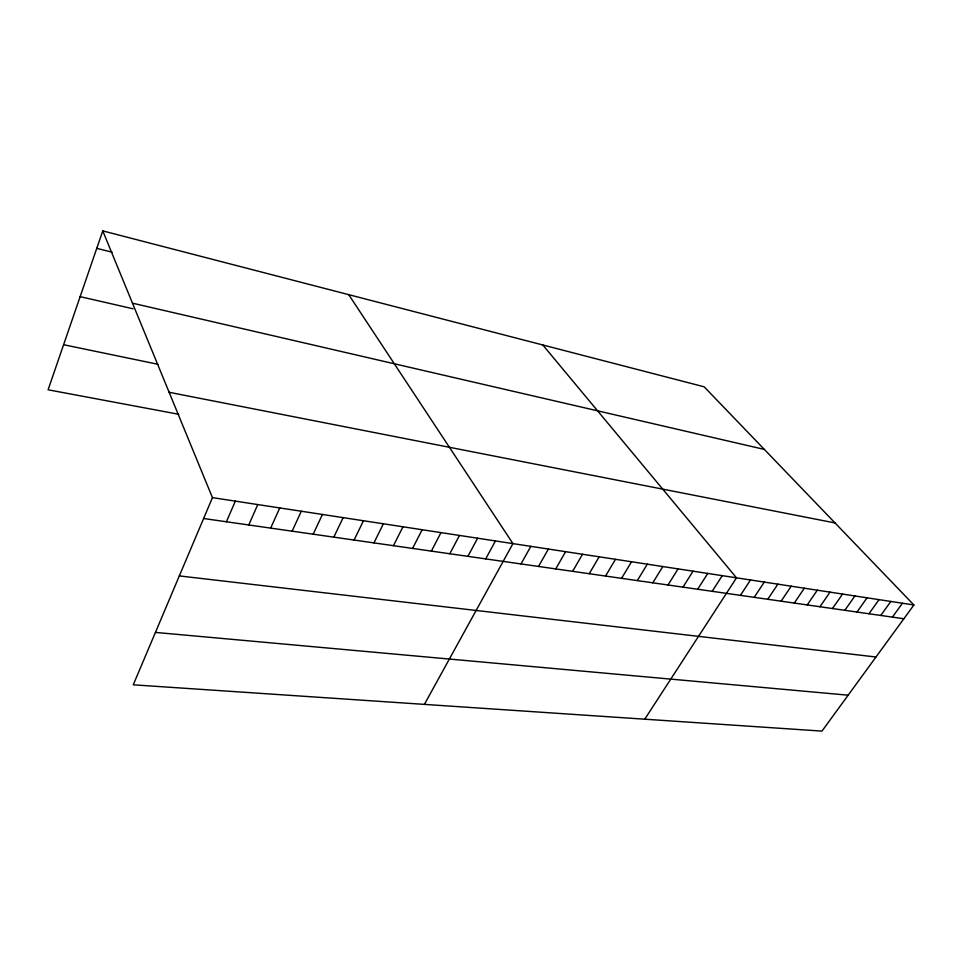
<?xml version="1.0" encoding="UTF-8"?>
<svg xmlns="http://www.w3.org/2000/svg" width="962" height="962" viewBox="0 0 962 962"><rect width="100%" height="100%" fill="white"/><g stroke="black" fill="none" stroke-linecap="round" stroke-linejoin="round"><path stroke-width="1.44" d="M102.766 230.892L212.446 497.631L133.261 684.812L821.969 731.108L913.9 604.978L704.148 386.808L102.766 230.892L48.1 389.79L178.8 414.285M226.407 521.777L235.341 501.13M248.749 524.975L257.768 504.569M270.659 528.102L279.762 507.924M292.123 531.18L301.31 511.231M313.179 534.199L322.438 514.466M333.826 537.145L343.157 517.628M354.076 540.055L363.468 520.743M373.941 542.893L383.405 523.785M393.446 545.682L402.958 526.779M412.578 548.424L422.15 529.725M431.361 551.118L440.981 532.599M449.795 553.751L459.475 535.425M467.905 556.349L477.621 538.203M485.69 558.886L495.454 540.933M424.398 704.376L512.95 543.614L348.725 294.661M521.007 563.948L530.832 546.356M538.516 566.45L548.388 549.037M555.723 568.915L565.62 551.671M572.618 571.332L582.539 554.268M589.225 573.713L599.17 556.806M605.531 576.046L615.5 559.307M621.56 578.342L631.541 561.76M637.313 580.591L647.318 564.177M652.789 582.816L662.818 566.546M668.013 584.992L678.054 568.879M682.984 587.133L693.037 571.175M697.703 589.237L707.755 573.424M712.181 591.317L722.246 575.649M644.756 719.191L736.495 577.825L542.808 344.973M740.427 595.358L750.504 579.966M754.208 597.33L764.297 582.082M767.772 599.278L777.861 584.15M781.12 601.19L791.209 586.195M794.263 603.066L804.352 588.203M807.202 604.918L817.291 590.187M819.937 606.745L830.026 592.135M832.479 608.537L842.556 594.059M844.828 610.305L854.905 595.947M856.986 612.048L867.063 597.799M868.963 613.756L879.04 599.639M880.771 615.452L890.836 601.442M892.399 617.111L902.452 603.222M155.423 632.407L848.147 695.189M179.317 575.913L875.973 657.01M203.607 518.506L903.859 618.758M212.446 497.631L913.9 604.978M169.132 392.292L835.028 522.943M63.612 344.721L157.948 364.285M80.147 296.657L133.105 308.79M132.491 303.174L764.345 449.422M96.765 248.34L112.085 252.188"/></g></svg>
